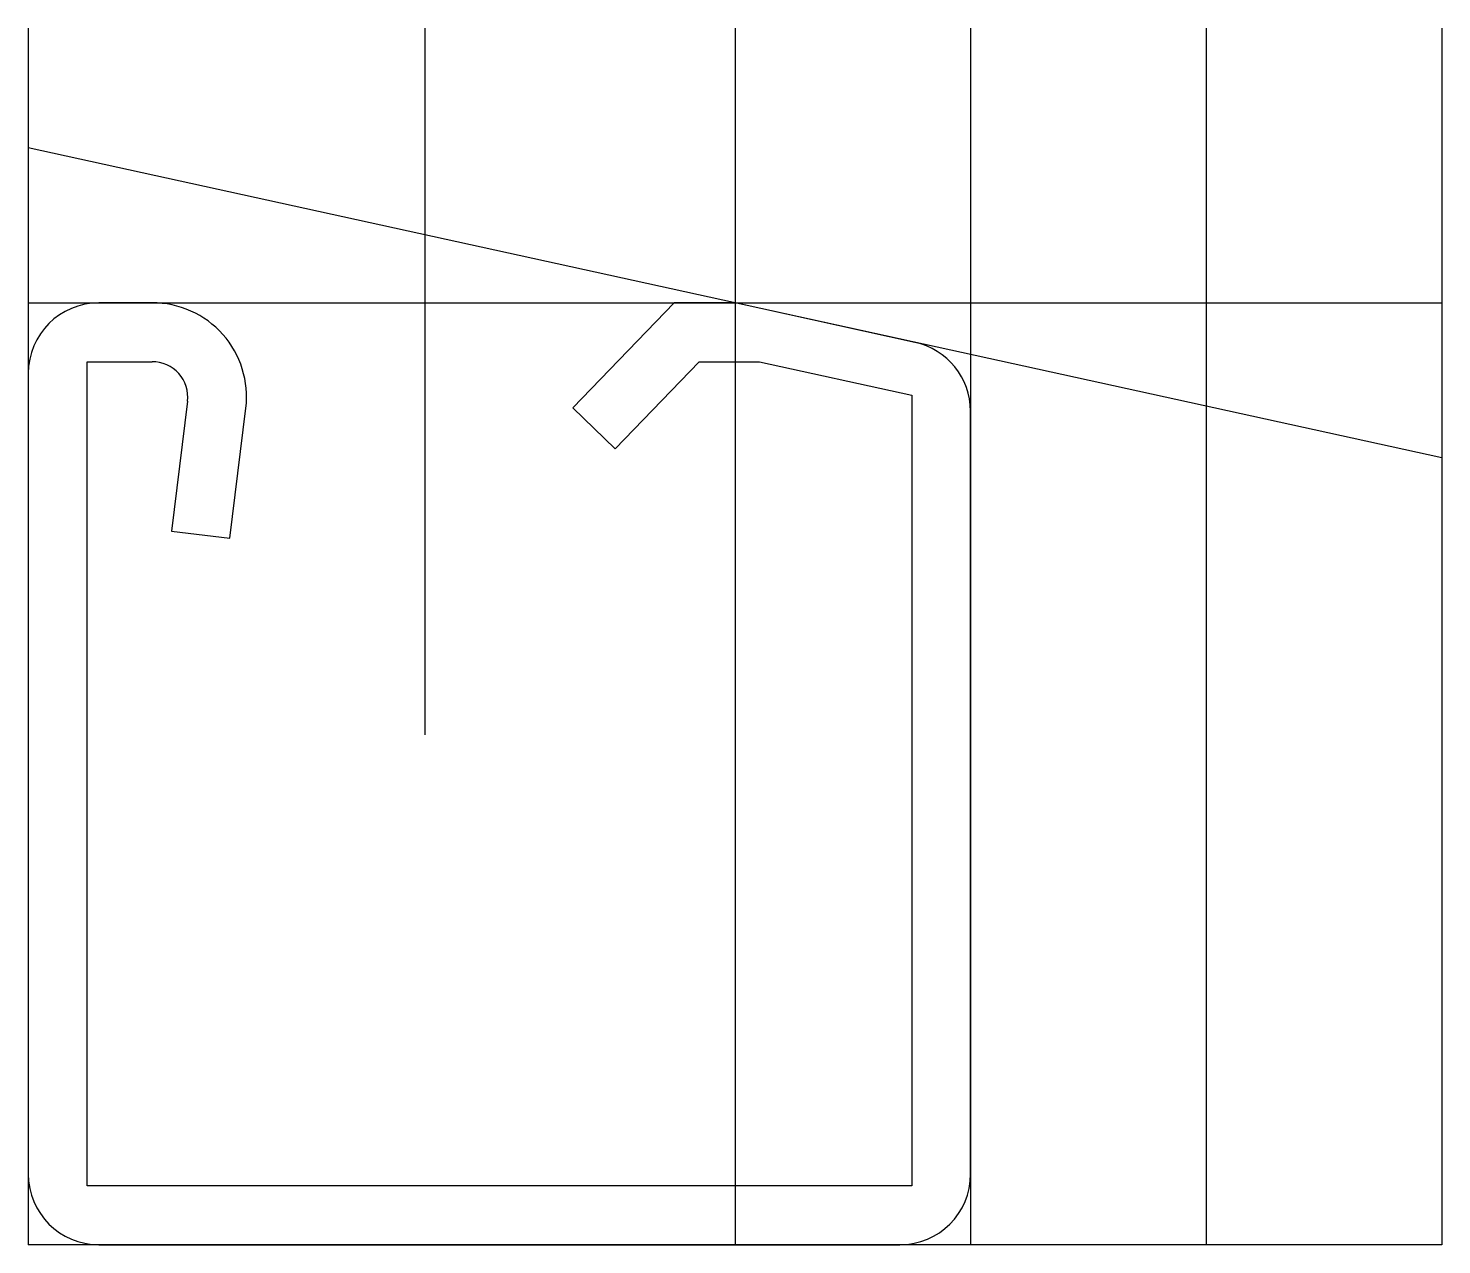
# Model space of a CAD drawing. Extents: x 0 to 30, y -20 to 5.8.
import ezdxf

# ---------------------------------------------------------------- set-up
doc = ezdxf.new("R2010")
doc.units = 0
doc.layers.get('0').update_dxf_attribs({"linetype": 'CONTINUOUS'})

msp = doc.modelspace()

# ---------------------------------------------------------------- linework, layer by layer
at = {"linetype": 'CONTINUOUS'}
for p, q in [((0, 5.83), (0, -20)), ((8.42, 5.83), (8.42, -9.17)), ((15, 5.83), (15, -20)), ((20, 5.83), (20, -20)), ((25, 5.83), (25, -20)), ((30, 5.83), (30, -20)), ((30, -3.29), (0, 3.29)), ((30, -3.29), (0, 3.29)), ((30, -3.29), (0, 3.29)), ((0, 0), (30, 0)), ((2.63, 0), (1.5, 0)), ((13.71, 0), (11.56, -2.23)), ((15, 0), (13.71, 0)), ((18.82, -0.84), (15, 0)), ((0, -1.5), (0, -18.5)), ((1.25, -18.75), (1.25, -1.25)), ((1.25, -1.25), (2.63, -1.25)), ((12.46, -3.1), (14.24, -1.25)), ((14.24, -1.25), (15.52, -1.25)), ((15.52, -1.25), (18.75, -1.96)), ((3.38, -2.09), (3.04, -4.85)), ((18.75, -1.96), (18.75, -18.75)), ((4.28, -5), (4.62, -2.24)), ((11.56, -2.23), (12.46, -3.1)), ((20, -18.5), (20, -2.3)), ((3.04, -4.85), (4.28, -5)), ((18.75, -18.75), (1.25, -18.75)), ((30, -20), (0, -20)), ((1.5, -20), (18.5, -20))]:
    msp.add_line(p, q, dxfattribs=at)
for centre, radius, start, end in [((1.5, -1.5), 1.5, 90, 180), ((2.634, -2), 2, 353.1078, 90.1276), ((18.5, -2.305), 1.5, 0.209, 77.6826), ((2.635, -2), 0.75, 353.1064, 90.4142), ((1.5, -18.5), 1.5, 180, 270), ((18.5, -18.5), 1.5, 270, 0)]:
    msp.add_arc(centre, radius, start, end, dxfattribs=at)

doc.saveas('drawing.dxf')
